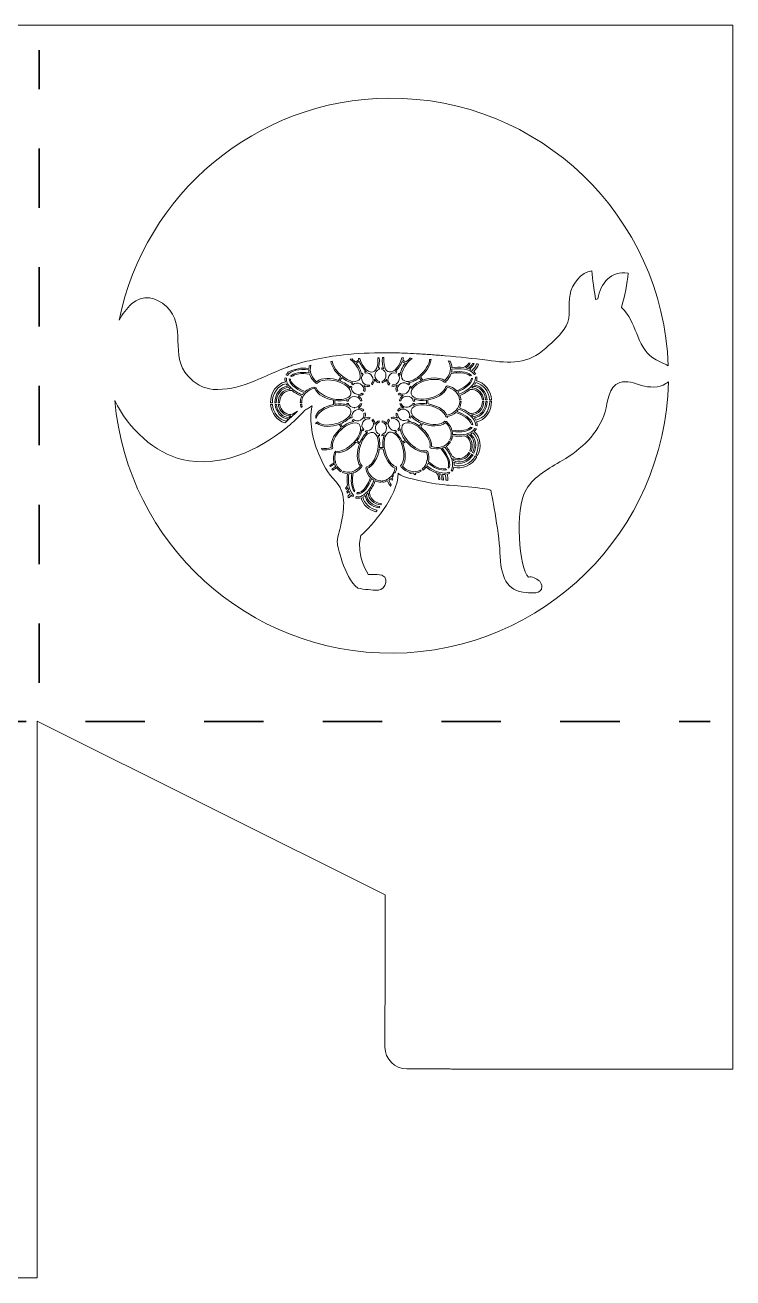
# Model space of a CAD drawing. Extents: x 5 to 989, y -719 to -283.
# Drawn here: x 743.3 to 989.3, y -718.6 to -283.5 of the extents above; entities that cross this region are included whole.
import ezdxf

# ---------------------------------------------------------------- set-up
doc = ezdxf.new("R2010")
doc.units = 0
doc.header["$MEASUREMENT"] = 0
doc.linetypes.add('AI-Linetype-5', pattern=[41.240002, 20.620001, -20.620001])
doc.linetypes.add('AI-Linetype-6', pattern=[41.240002, 20.620001, -20.620001])
doc.layers.add('Layer 1', color=7, linetype='Continuous')

# ---------------------------------------------------------------- blocks, each defined once
blk = doc.blocks.new('block 2')
at = {"layer": 'Layer 1', "lineweight": 0}
for points, knots in [([(513.13, -283.46), (513.13, -283.46), (263.13, -283.46), (263.13, -283.46), (263.13, -283.46), (256.83, -283.46), (256.83, -283.46), (256.83, -283.46), (24.95, -283.46), (24.95, -283.46), (24.95, -283.46), (24.95, -283.83), (24.95, -283.83), (24.95, -283.83), (23.59, -283.83), (23.59, -283.83), (23.59, -283.83), (22.59, -283.83), (22.59, -283.83), (22.59, -283.83), (5.18, -307.82), (5.18, -307.82), (5.18, -307.82), (5.18, -497.3), (5.18, -497.3), (5.18, -497.3), (22.59, -525.23), (22.59, -525.23), (22.59, -525.23), (22.73, -525.23), (22.73, -525.23), (22.73, -525.23), (23.59, -526.95), (23.59, -526.95), (23.59, -526.95), (32.27, -544.3), (32.27, -544.3), (32.27, -544.3), (83.17, -646.09), (83.17, -646.09), (83.17, -646.09), (83.17, -694.37), (83.17, -694.37), (83.17, -694.57), (83.18, -694.78), (83.18, -694.99), (83.04, -695.57), (82.96, -696.17), (82.96, -696.8), (82.96, -696.8), (82.96, -710.99), (82.96, -710.99), (82.96, -715.19), (86.36, -718.6), (90.56, -718.6), (90.56, -718.6), (104.76, -718.6), (104.76, -718.6), (105.17, -718.6), (105.58, -718.56), (105.98, -718.49), (106.43, -718.52), (106.88, -718.53), (107.33, -718.53), (107.33, -718.53), (179.85, -718.53), (179.85, -718.53), (180.25, -718.53), (180.66, -718.52), (181.06, -718.5), (181.43, -718.56), (181.82, -718.6), (182.21, -718.6), (182.21, -718.6), (196.41, -718.6), (196.41, -718.6), (200.61, -718.6), (204.01, -715.19), (204.01, -710.99), (204.01, -710.99), (204.01, -696.8), (204.01, -696.8), (204.01, -696.51), (203.99, -696.22), (203.96, -695.94), (203.99, -695.44), (204.02, -694.93), (204.02, -694.42), (204.02, -694.42), (204.02, -646.09), (204.02, -646.09), (204.02, -646.09), (254.89, -544.3), (254.89, -544.3), (254.89, -544.3), (256.83, -540.43), (256.83, -540.43), (256.83, -540.43), (264.45, -525.18), (264.45, -525.18), (264.45, -525.18), (264.45, -646.09), (264.45, -646.09), (264.45, -646.09), (361.16, -646.09), (361.16, -646.09), (361.43, -646.09), (361.69, -646.08), (361.96, -646.07), (362.45, -646.17), (362.96, -646.22), (363.48, -646.22), (363.48, -646.22), (377.67, -646.22), (377.67, -646.22), (381.87, -646.22), (385.28, -642.81), (385.28, -638.61), (385.28, -638.61), (385.28, -624.42), (385.28, -624.42), (385.28, -624.09), (385.25, -623.77), (385.21, -623.46), (385.25, -622.93), (385.27, -622.4), (385.27, -621.86), (385.27, -621.86), (385.27, -585.6), (385.27, -585.6), (385.27, -585.6), (505.81, -525.33), (505.81, -525.33), (505.81, -525.33), (505.81, -718.53), (505.81, -718.53), (505.81, -718.53), (542.07, -718.53), (542.07, -718.53), (542.97, -718.54), (543.86, -718.48), (544.74, -718.39), (544.74, -718.39), (558.52, -718.39), (558.52, -718.39), (562.72, -718.39), (566.12, -714.98), (566.12, -710.78), (566.12, -710.78), (566.12, -697.1), (566.12, -697.1), (566.22, -696.22), (566.28, -695.33), (566.28, -694.42), (566.28, -694.42), (566.28, -646.09), (566.28, -646.09), (566.28, -646.09), (687.13, -646.09), (687.13, -646.09), (687.13, -646.09), (687.13, -694.37), (687.13, -694.37), (687.13, -694.56), (687.14, -694.76), (687.15, -694.96), (687.03, -695.48), (686.97, -696.03), (686.97, -696.59), (686.97, -696.59), (686.97, -710.78), (686.97, -710.78), (686.97, -714.98), (690.38, -718.39), (694.58, -718.39), (694.58, -718.39), (708.67, -718.39), (708.67, -718.39), (709.53, -718.48), (710.41, -718.53), (711.3, -718.53), (711.3, -718.53), (747.59, -718.53), (747.59, -718.53), (747.59, -718.53), (747.59, -525.18), (747.59, -525.18), (747.59, -525.18), (868.42, -585.59), (868.42, -585.59), (868.42, -585.59), (868.42, -621.92), (868.42, -621.92), (868.42, -622.32), (868.43, -622.72), (868.45, -623.12), (868.4, -623.48), (868.37, -623.84), (868.37, -624.21), (868.37, -624.21), (868.37, -638.4), (868.37, -638.4), (868.37, -642.6), (871.77, -646.01), (875.97, -646.01), (875.97, -646.01), (890.17, -646.01), (890.17, -646.01), (890.27, -646.01), (890.38, -646), (890.48, -645.99), (891.18, -646.05), (891.88, -646.09), (892.59, -646.09), (892.59, -646.09), (989.27, -646.09), (989.27, -646.09), (989.27, -646.09), (989.27, -283.46), (989.27, -283.46), (989.27, -283.46), (513.13, -283.46), (513.13, -283.46)], [0, 0, 0, 0, 1, 1, 1, 2, 2, 2, 3, 3, 3, 4, 4, 4, 5, 5, 5, 6, 6, 6, 7, 7, 7, 8, 8, 8, 9, 9, 9, 10, 10, 10, 11, 11, 11, 12, 12, 12, 13, 13, 13, 14, 14, 14, 15, 15, 15, 16, 16, 16, 17, 17, 17, 18, 18, 18, 19, 19, 19, 20, 20, 20, 21, 21, 21, 22, 22, 22, 23, 23, 23, 24, 24, 24, 25, 25, 25, 26, 26, 26, 27, 27, 27, 28, 28, 28, 29, 29, 29, 30, 30, 30, 31, 31, 31, 32, 32, 32, 33, 33, 33, 34, 34, 34, 35, 35, 35, 36, 36, 36, 37, 37, 37, 38, 38, 38, 39, 39, 39, 40, 40, 40, 41, 41, 41, 42, 42, 42, 43, 43, 43, 44, 44, 44, 45, 45, 45, 46, 46, 46, 47, 47, 47, 48, 48, 48, 49, 49, 49, 50, 50, 50, 51, 51, 51, 52, 52, 52, 53, 53, 53, 54, 54, 54, 55, 55, 55, 56, 56, 56, 57, 57, 57, 58, 58, 58, 59, 59, 59, 60, 60, 60, 61, 61, 61, 62, 62, 62, 63, 63, 63, 64, 64, 64, 65, 65, 65, 66, 66, 66, 67, 67, 67, 68, 68, 68, 69, 69, 69, 70, 70, 70, 71, 71, 71, 72, 72, 72, 73, 73, 73, 74, 74, 74, 74]), ([(869.75, -308.85), (922.08, -308.46), (964.99, -349.85), (966.79, -401.83), (965.11, -400.89), (962.82, -399.94), (961.49, -399.04), (955.49, -394.97), (956.05, -386.41), (950.54, -381.57), (951.62, -377.62), (952.66, -373.24), (952.84, -369.6), (946.89, -368.64), (943.22, -373.11), (942.36, -378.56), (942.09, -378.6), (941.83, -378.65), (941.56, -378.72), (941.06, -375.39), (940.53, -371.89), (940.19, -368.85), (936.54, -369.16), (933.2, -373.68), (932.66, -377.06), (931.78, -380.91), (933.36, -384.32), (931.34, -387.95), (929.64, -391), (926.79, -393.37), (924.23, -395.67), (918.35, -401.2), (911.51, -401.03), (904.03, -399.83), (899.11, -399.3), (894.18, -398.77), (889.25, -398.33), (889.25, -398.33), (889.12, -398.32), (889.12, -398.32), (889.12, -398.32), (889.12, -398.32), (889.12, -398.32), (887.51, -398.18), (885.9, -398.04), (884.29, -397.92), (884.29, -397.92), (884.29, -397.92), (884.29, -397.92), (882.64, -397.8), (880.98, -397.69), (879.33, -397.6), (879.33, -397.6), (879.33, -397.6), (879.33, -397.6), (877.93, -397.52), (876.52, -397.45), (875.12, -397.4), (875.12, -397.4), (875.12, -397.4), (875.12, -397.4), (872.84, -397.31), (870.56, -397.27), (868.28, -397.27), (868.28, -397.27), (868.28, -397.28), (868.28, -397.28), (863.5, -397.28), (858.72, -397.5), (853.96, -398.02), (850.61, -398.39), (847.28, -398.91), (843.98, -399.6), (843.98, -399.6), (843.97, -399.61), (843.97, -399.61), (841.48, -400.14), (839.01, -400.74), (836.58, -401.5), (836.58, -401.5), (836.58, -401.5), (836.58, -401.5), (836.02, -401.68), (835.47, -401.88), (834.92, -402.09), (834.64, -402.19), (834.36, -402.3), (834.07, -402.41), (833.87, -402.49), (833.67, -402.57), (833.46, -402.65), (825.49, -405.75), (817.51, -410.61), (808.67, -409.98), (805.27, -409.68), (802.07, -407.96), (799.92, -405.31), (793.44, -398.66), (799.61, -387.64), (792.47, -381.21), (788.88, -377.9), (784.23, -376.87), (780.33, -380.32), (778.63, -381.85), (777.22, -383.78), (776.04, -385.93), (784.93, -342.24), (823.39, -309.21), (869.75, -308.85)], [0, 0, 0, 0, 1, 1, 1, 2, 2, 2, 3, 3, 3, 4, 4, 4, 5, 5, 5, 6, 6, 6, 7, 7, 7, 8, 8, 8, 9, 9, 9, 10, 10, 10, 11, 11, 11, 12, 12, 12, 13, 13, 13, 14, 14, 14, 15, 15, 15, 16, 16, 16, 17, 17, 17, 18, 18, 18, 19, 19, 19, 20, 20, 20, 21, 21, 21, 22, 22, 22, 23, 23, 23, 24, 24, 24, 25, 25, 25, 26, 26, 26, 27, 27, 27, 28, 28, 28, 29, 29, 29, 30, 30, 30, 31, 31, 31, 32, 32, 32, 33, 33, 33, 34, 34, 34, 35, 35, 35, 36, 36, 36, 36]), ([(900.4, -422.61), (900.4, -422.61), (899.92, -422.5), (899.92, -422.5), (899.88, -419.85), (896.61, -417.82), (894.03, -416.83), (893.84, -417.12), (893.62, -417.4), (893.37, -417.66), (895.68, -418.55), (898.46, -420.04), (898.89, -422.28), (898.89, -422.28), (898.47, -422.19), (898.47, -422.19), (897.81, -420.1), (895.31, -418.83), (893.04, -417.98), (892.21, -418.72), (891.17, -419.22), (890.04, -419.44), (890.07, -419.54), (890.08, -419.63), (890.09, -419.73), (889.95, -419.6), (889.76, -419.53), (889.56, -419.53), (888.62, -415.89), (879.08, -413.49), (877.49, -417.19), (876.75, -420.77), (886.43, -423.93), (889.16, -421.04), (889.32, -421.13), (889.53, -421.17), (889.73, -421.13), (890.68, -421.96), (891.35, -423.02), (891.66, -424.15), (894.82, -424.66), (897.25, -424.14), (898.19, -423.14), (898.19, -423.14), (898.63, -423.25), (898.63, -423.25), (897.55, -424.53), (895.13, -425.03), (891.76, -424.57), (891.82, -424.92), (891.86, -425.26), (891.85, -425.61), (895.39, -425.98), (898.31, -425.64), (899.65, -423.52), (899.65, -423.52), (900.13, -423.64), (900.13, -423.64), (899.96, -423.99), (899.72, -424.34), (899.41, -424.62), (901.56, -426.56), (902.08, -430.01), (900.56, -433), (900.39, -432.89), (900.2, -432.78), (900.01, -432.66), (901.38, -429.91), (900.88, -426.75), (898.9, -425.03), (898.64, -425.2), (898.36, -425.36), (898.06, -425.5), (899.94, -426.88), (900.45, -429.72), (899.24, -432.2), (899.1, -432.12), (898.97, -432.03), (898.82, -431.95), (899.96, -429.57), (899.41, -426.87), (897.51, -425.71), (897.28, -425.79), (897.04, -425.87), (896.79, -425.93), (898.6, -427.1), (899.22, -429.54), (898.27, -431.62), (898.13, -431.54), (897.99, -431.46), (897.85, -431.37), (898.75, -429.35), (897.99, -426.95), (896.05, -426.08), (894.79, -426.3), (893.35, -426.31), (891.83, -426.1), (891.78, -426.66), (891.62, -427.21), (891.38, -427.73), (891.24, -427.65), (891.09, -427.57), (890.95, -427.5), (891.88, -425.5), (891.21, -423.05), (889.4, -421.49), (887.67, -423.13), (883.78, -422.8), (881.45, -421.89), (881.18, -422.25), (880.95, -422.66), (880.81, -423.09), (882.86, -424.82), (884.77, -427.32), (884.54, -429.88), (886.86, -430.68), (889.46, -430), (890.69, -427.97), (890.83, -428.06), (890.97, -428.14), (891.11, -428.22), (890.74, -428.84), (890.23, -429.37), (889.63, -429.76), (890.53, -430.89), (891.22, -432.05), (891.69, -433.16), (891.85, -433.29), (892.02, -433.42), (892.2, -433.52), (894.03, -434.56), (896.4, -433.83), (897.57, -431.91), (897.71, -431.99), (897.86, -432.07), (898, -432.14), (896.7, -434.29), (894.04, -435.1), (891.99, -433.96), (892.07, -434.21), (892.14, -434.45), (892.2, -434.7), (894.26, -435.93), (897.1, -434.89), (898.55, -432.45), (898.7, -432.53), (898.84, -432.6), (898.98, -432.68), (897.48, -435.23), (894.57, -436.36), (892.31, -435.31), (892.37, -435.65), (892.39, -435.98), (892.38, -436.29), (894.98, -437.22), (898.13, -435.91), (899.77, -433.1), (899.97, -433.2), (900.16, -433.3), (900.35, -433.4), (898.59, -436.45), (895.19, -437.89), (892.32, -436.96), (892.22, -437.51), (892.01, -437.99), (891.69, -438.39), (891.69, -438.39), (891.33, -438.07), (891.33, -438.07), (892.62, -436.4), (891.7, -433.08), (889.21, -430.02), (888.9, -430.19), (888.58, -430.32), (888.24, -430.43), (890.66, -433.29), (891.41, -436.16), (890.58, -437.38), (890.58, -437.38), (890.28, -437.1), (890.28, -437.1), (890.89, -436.08), (890.23, -433.35), (887.81, -430.55), (886.73, -430.79), (885.55, -430.73), (884.43, -430.35), (884.43, -430.35), (884.34, -430.55), (884.34, -430.55), (884.26, -430.39), (884.13, -430.23), (883.96, -430.16), (883.99, -430), (884.02, -429.83), (884.03, -429.68), (884.03, -429.68), (884.08, -429.69), (884.08, -429.69), (884.48, -426.12), (877.9, -419.71), (874.7, -422.06), (872.26, -424.89), (879.18, -432.38), (882.87, -431.23), (882.95, -431.39), (883.09, -431.54), (883.26, -431.61), (883.26, -431.61), (883.25, -431.62), (883.25, -431.62), (883.66, -432.79), (883.73, -434.01), (883.45, -435.14), (885.29, -436.58), (887.31, -437.81), (889.4, -437.62), (889.4, -437.62), (889.74, -437.96), (889.74, -437.96), (887.59, -438.41), (885.24, -437.03), (883.33, -435.56), (883.22, -435.89), (883.07, -436.21), (882.9, -436.51), (884.84, -437.98), (886.88, -439.08), (889.1, -439.08), (889.1, -439.08), (889.09, -439.07), (889.09, -439.07), (889.59, -439.08), (890.12, -438.94), (890.52, -438.74), (890.52, -438.74), (890.88, -439.1), (890.88, -439.1), (890.6, -439.26), (890.28, -439.39), (889.94, -439.46), (890.16, -440.15), (890.24, -440.86), (890.2, -441.58), (889.97, -441.57), (889.75, -441.56), (889.56, -441.55), (889.59, -440.87), (889.51, -440.2), (889.29, -439.56), (888.98, -439.58), (888.66, -439.57), (888.33, -439.53), (888.59, -440.15), (888.7, -440.8), (888.67, -441.47), (888.5, -441.44), (888.34, -441.42), (888.18, -441.39), (888.21, -440.72), (888.07, -440.05), (887.74, -439.44), (887.5, -439.39), (887.25, -439.33), (887, -439.26), (887.33, -439.9), (887.47, -440.59), (887.45, -441.28), (887.29, -441.25), (887.12, -441.23), (886.96, -441.2), (886.98, -440.45), (886.75, -439.65), (886.28, -439.02), (885.07, -438.57), (883.83, -437.85), (882.64, -436.93), (882.36, -437.34), (882.01, -437.71), (881.61, -438.02), (881.61, -438.02), (881.35, -437.6), (881.35, -437.6), (882.2, -436.89), (882.94, -435.85), (882.96, -434.72), (882.96, -434.72), (883.03, -434.78), (883.03, -434.78), (883.22, -433.81), (883.14, -432.76), (882.79, -431.76), (880.52, -432.19), (877.63, -430.3), (875.79, -428.13), (875.37, -428.29), (874.97, -428.52), (874.63, -428.81), (875.54, -431.36), (875.96, -434.56), (874.42, -436.64), (875.91, -438.42), (878.66, -439.19), (880.69, -438.04), (880.69, -438.04), (880.94, -438.45), (880.94, -438.45), (880.32, -438.8), (879.64, -439), (878.94, -439.06), (878.97, -439.25), (878.99, -439.44), (879.02, -439.64), (878.84, -439.59), (878.67, -439.55), (878.5, -439.51), (878.48, -439.36), (878.47, -439.22), (878.45, -439.08), (878.1, -439.07), (877.75, -439.03), (877.4, -438.96), (877.4, -438.96), (877.44, -439.22), (877.44, -439.22), (877.29, -439.18), (877.15, -439.14), (877.01, -439.1), (877.01, -439.1), (876.97, -438.85), (876.97, -438.85), (875.85, -438.53), (874.86, -437.87), (874.07, -436.98), (874.07, -436.98), (873.98, -437.04), (873.98, -437.04), (873.98, -436.88), (873.93, -436.69), (873.82, -436.55), (876.71, -433.71), (873.63, -424.3), (869.85, -424.89), (869.08, -425.1), (868.5, -425.91), (868.24, -427.17), (867.4, -430.2), (869.61, -436.42), (872.37, -436.92), (872.35, -437.1), (872.38, -437.27), (872.47, -437.43), (872.47, -437.43), (872.41, -437.43), (872.41, -437.43), (872.32, -437.96), (872.15, -438.47), (871.93, -438.95), (871.93, -438.95), (871.39, -438.97), (871.39, -438.97), (871.65, -438.45), (871.84, -437.89), (871.94, -437.31), (870.13, -436.79), (868.19, -433.53), (867.78, -430.74), (867.33, -430.66), (866.85, -430.66), (866.4, -430.73), (866.02, -433.58), (864.08, -436.92), (862.24, -437.4), (862.64, -439.71), (864.67, -441.77), (867.03, -441.76), (867.02, -441.92), (867.02, -442.08), (867.02, -442.25), (866.31, -442.24), (865.63, -442.08), (864.99, -441.79), (864.46, -443.13), (863.79, -444.35), (863.02, -445.33), (862.76, -447.58), (864.66, -449.53), (867.05, -449.59), (867.05, -449.72), (867.05, -449.86), (867.06, -449.99), (867.06, -449.99), (867, -450.08), (867, -450.08), (864.58, -449.99), (862.62, -448.18), (862.52, -445.93), (862.35, -446.11), (862.16, -446.3), (861.98, -446.46), (862.03, -448.66), (864.03, -450.44), (866.58, -450.69), (866.48, -450.84), (866.37, -450.99), (866.26, -451.14), (863.74, -450.8), (861.77, -449.04), (861.52, -446.85), (861.25, -447.06), (860.97, -447.23), (860.7, -447.38), (861.16, -449.63), (863.14, -451.43), (865.68, -451.95), (865.53, -452.14), (865.39, -452.33), (865.25, -452.52), (862.65, -451.88), (860.63, -450), (860.09, -447.64), (859.47, -447.85), (858.85, -447.89), (858.27, -447.73), (858.27, -447.73), (858.37, -447.25), (858.37, -447.25), (859.07, -447.46), (859.84, -447.31), (860.62, -446.87), (860.62, -446.87), (860.62, -446.87), (860.62, -446.87), (860.91, -446.7), (861.2, -446.49), (861.49, -446.25), (861.49, -446.25), (861.49, -446.19), (861.49, -446.19), (861.68, -446.03), (861.86, -445.86), (862.04, -445.7), (862.04, -445.7), (862.04, -445.72), (862.04, -445.72), (863.03, -444.68), (863.91, -443.23), (864.56, -441.56), (864.26, -441.39), (863.98, -441.18), (863.71, -440.95), (862.85, -443.19), (860.92, -446.68), (858.59, -446.26), (858.59, -446.26), (858.68, -445.86), (858.68, -445.86), (860.75, -446.22), (862.64, -442.7), (863.39, -440.64), (862.56, -439.79), (862.01, -438.71), (861.77, -437.52), (861.85, -437.37), (861.89, -437.17), (861.85, -437), (864.65, -436.49), (866.77, -430.22), (865.89, -427.17), (865.61, -425.91), (865.02, -425.11), (864.24, -424.91), (860.46, -424.38), (857.53, -433.81), (860.44, -436.62), (860.33, -436.76), (860.26, -436.92), (860.25, -437.1), (860.25, -437.1), (860.17, -437.04), (860.17, -437.04), (859.42, -437.97), (858.36, -438.68), (857.3, -439.02), (856.97, -441.25), (856.94, -443.29), (857.87, -445.07), (857.87, -445.07), (857.74, -445.59), (857.74, -445.59), (856.54, -443.83), (856.55, -441.47), (856.87, -439.14), (856.52, -439.22), (856.17, -439.27), (855.82, -439.28), (855.48, -441.89), (855.62, -445.09), (857.43, -446.74), (857.43, -446.74), (857.3, -447.25), (857.3, -447.25), (857.1, -447.11), (856.91, -446.95), (856.74, -446.75), (856.4, -447.12), (856.02, -447.43), (855.61, -447.7), (855.58, -447.47), (855.54, -447.23), (855.5, -446.99), (855.81, -446.76), (856.09, -446.51), (856.34, -446.22), (856.17, -445.96), (856.02, -445.67), (855.89, -445.35), (855.71, -445.6), (855.51, -445.82), (855.29, -446.02), (855.25, -445.84), (855.2, -445.67), (855.14, -445.49), (855.35, -445.28), (855.52, -445.05), (855.67, -444.79), (855.6, -444.55), (855.53, -444.31), (855.47, -444.05), (855.31, -444.31), (855.11, -444.55), (854.9, -444.77), (854.84, -444.6), (854.77, -444.43), (854.7, -444.27), (854.96, -443.98), (855.18, -443.62), (855.32, -443.26), (855.14, -442.04), (855.14, -440.68), (855.33, -439.28), (854.73, -439.24), (854.14, -439.1), (853.58, -438.85), (853.66, -438.71), (853.74, -438.56), (853.81, -438.43), (855.8, -439.31), (858.34, -438.56), (859.82, -436.69), (858.3, -434.65), (858.65, -431.54), (859.49, -429.01), (859.14, -428.72), (858.72, -428.47), (858.29, -428.3), (856.44, -430.5), (853.64, -432.37), (851.34, -431.92), (850.99, -432.93), (850.9, -434), (851.12, -435.02), (851.12, -435.02), (851.17, -434.98), (851.17, -434.98), (851.26, -436.35), (852.24, -437.52), (853.33, -438.18), (853.25, -438.32), (853.17, -438.46), (853.08, -438.6), (852.46, -438.24), (851.93, -437.75), (851.52, -437.17), (851.09, -437.5), (850.65, -437.81), (850.22, -438.09), (850.14, -437.95), (850.05, -437.81), (849.97, -437.68), (850.4, -437.4), (850.83, -437.1), (851.25, -436.76), (851.08, -436.46), (850.94, -436.14), (850.83, -435.81), (850.36, -436.19), (849.9, -436.52), (849.45, -436.81), (849.38, -436.7), (849.31, -436.58), (849.24, -436.46), (849.72, -436.15), (850.21, -435.8), (850.7, -435.38), (850.4, -434.25), (850.46, -433.06), (850.83, -431.92), (851.05, -431.84), (851.23, -431.64), (851.29, -431.4), (854.62, -432.54), (861.87, -425.44), (859.37, -422.12), (856.09, -419.74), (849.03, -426.79), (850.24, -430.43), (850.09, -430.48), (849.95, -430.59), (849.85, -430.73), (849.85, -430.73), (849.78, -430.6), (849.78, -430.6), (848.75, -431), (847.64, -431.13), (846.57, -430.96), (846.5, -430.79), (846.43, -430.61), (846.36, -430.43), (847.45, -430.67), (848.59, -430.55), (849.65, -430.13), (849.36, -427.63), (851.17, -425.13), (853.14, -423.36), (852.98, -422.92), (852.74, -422.48), (852.44, -422.11), (850.16, -422.99), (846.36, -423.31), (844.69, -421.74), (844.58, -421.82), (844.49, -421.92), (844.39, -422.01), (844.38, -421.86), (844.37, -421.71), (844.36, -421.56), (844.57, -421.56), (844.8, -421.47), (844.95, -421.31), (847.74, -424.13), (857.33, -420.84), (856.54, -417.27), (854.91, -413.56), (845.14, -416.17), (844.48, -419.95), (844.48, -419.95), (844.31, -419.95), (844.31, -419.95), (843.97, -417.4), (848.18, -415.71), (850.46, -415.24), (850.55, -414.76), (850.55, -414.26), (850.47, -413.78), (847.81, -413.23), (844.97, -412.03), (844.03, -409.63), (841.56, -409.97), (839.35, -412.09), (839.44, -414.61), (839.28, -414.6), (839.12, -414.6), (838.95, -414.6), (838.94, -413.81), (839.11, -413.04), (839.45, -412.34), (838.12, -411.79), (836.96, -411.11), (836.03, -410.36), (833.7, -410.09), (831.68, -412.14), (831.76, -414.63), (831.59, -414.63), (831.43, -414.64), (831.27, -414.64), (831.2, -412.1), (833.08, -409.96), (835.44, -409.86), (835.25, -409.68), (835.08, -409.5), (834.92, -409.32), (832.51, -409.35), (830.55, -411.78), (830.63, -414.66), (830.47, -414.66), (830.31, -414.66), (830.15, -414.67), (830.06, -411.67), (832.03, -409.11), (834.54, -408.85), (834.34, -408.58), (834.16, -408.31), (834.02, -408.03), (831.27, -408.55), (829.16, -411.4), (829.26, -414.7), (829.03, -414.71), (828.82, -414.71), (828.61, -414.72), (828.5, -411.15), (830.77, -408.06), (833.77, -407.42), (833.62, -406.93), (833.57, -406.45), (833.65, -405.97), (833.65, -405.97), (834.12, -406.08), (834.12, -406.08), (833.99, -406.97), (834.35, -407.92), (835.11, -408.83), (835.11, -408.83), (835.16, -408.83), (835.16, -408.83), (835.32, -409.02), (835.49, -409.2), (835.66, -409.38), (835.66, -409.38), (835.61, -409.37), (835.61, -409.37), (836.59, -410.34), (838, -411.23), (839.69, -411.91), (839.86, -411.62), (840.07, -411.33), (840.31, -411.07), (836.94, -409.78), (834.97, -407.73), (835.12, -406.3), (835.12, -406.3), (835.51, -406.39), (835.51, -406.39), (835.46, -407.54), (837.28, -409.52), (840.63, -410.76), (841.45, -409.97), (842.52, -409.44), (843.68, -409.2), (843.87, -409.41), (844.2, -409.51), (844.48, -409.41), (844.96, -411.59), (849.72, -413.67), (852.6, -413.49), (854.7, -413.48), (856.24, -412.76), (856.52, -411.66), (856.94, -407.53), (847.02, -405.04), (844.72, -407.98), (844.58, -407.88), (844.41, -407.82), (844.23, -407.83), (844.23, -407.83), (844.31, -407.7), (844.31, -407.7), (843.3, -406.92), (842.55, -405.87), (842.18, -404.68), (839.3, -404.23), (837.03, -404.7), (836.02, -405.53), (836.02, -405.53), (835.55, -405.41), (835.55, -405.41), (836.52, -404.41), (838.95, -403.81), (842.06, -404.25), (841.98, -403.9), (841.94, -403.56), (841.93, -403.21), (838.58, -402.88), (835.84, -403.29), (834.49, -405.13), (834.49, -405.13), (833.99, -404.99), (833.99, -404.99), (834.17, -404.69), (834.41, -404.39), (834.69, -404.16), (834.69, -404.16), (834.56, -404.03), (834.56, -404.03), (837.12, -402.99), (839.16, -402.28), (841.93, -402.72), (841.95, -402.39), (842.01, -402.07), (842.09, -401.76), (842.27, -401.71), (842.45, -401.67), (842.63, -401.63), (841.95, -403.66), (842.91, -406.05), (844.64, -407.34), (846.28, -405.8), (849.97, -406.03), (852.24, -406.85), (852.55, -406.47), (852.8, -406.03), (852.96, -405.57), (851.29, -404.11), (849.93, -402.23), (849.53, -400.31), (849.69, -400.28), (849.85, -400.25), (850.01, -400.23), (850.47, -403.42), (856.36, -409.05), (859.31, -406.79), (860.78, -405.49), (858.8, -401.41), (856.28, -399.49), (856.5, -399.47), (856.73, -399.44), (856.95, -399.43), (857.33, -399.76), (857.69, -400.12), (858.02, -400.49), (858.47, -400.31), (858.9, -400.04), (859.27, -399.72), (859.22, -399.57), (859.17, -399.41), (859.13, -399.26), (859.29, -399.25), (859.46, -399.24), (859.62, -399.23), (861.66, -405.55), (866.51, -405.7), (865.87, -398.98), (866.03, -398.98), (866.2, -398.98), (866.36, -398.98), (866.51, -400.39), (866.39, -401.66), (866.02, -402.63), (866.17, -402.57), (866.34, -402.54), (866.5, -402.51), (866.5, -402.67), (866.49, -402.84), (866.48, -403), (864.36, -403.45), (864.4, -406.82), (866.42, -407.28), (866.42, -407.44), (866.42, -407.61), (866.43, -407.77), (865.7, -407.64), (865.08, -407.15), (864.72, -406.47), (864.77, -407.18), (864.5, -407.93), (864, -408.4), (863.91, -408.25), (863.83, -408.11), (863.74, -407.96), (865.12, -406.51), (863.42, -403.78), (861.52, -404.37), (861.43, -404.23), (861.34, -404.09), (861.25, -403.95), (861.47, -403.87), (861.71, -403.82), (861.95, -403.82), (860.98, -403.08), (860.08, -401.8), (859.45, -400.2), (859.12, -400.48), (858.74, -400.71), (858.35, -400.88), (859.4, -402.17), (860.06, -403.52), (860.25, -404.69), (860.34, -404.56), (860.46, -404.45), (860.58, -404.34), (860.66, -404.48), (860.73, -404.63), (860.81, -404.78), (859.33, -406.17), (860.95, -409), (862.88, -408.48), (862.96, -408.62), (863.05, -408.77), (863.13, -408.91), (862.45, -409.13), (861.7, -409), (861.09, -408.62), (861.5, -409.22), (861.64, -410.04), (861.41, -410.71), (861.26, -410.63), (861.12, -410.54), (860.97, -410.46), (861.53, -408.47), (858.57, -406.87), (857.23, -408.44), (857.07, -408.36), (856.93, -408.29), (856.78, -408.21), (856.92, -408.04), (857.08, -407.88), (857.27, -407.76), (856.05, -407.59), (854.66, -406.92), (853.36, -405.89), (853.2, -406.3), (852.99, -406.68), (852.72, -407.02), (854.21, -407.61), (855.39, -408.32), (856.31, -409.42), (856.32, -409.24), (856.36, -409.07), (856.41, -408.9), (856.55, -408.99), (856.7, -409.08), (856.85, -409.18), (856.35, -411.06), (859.02, -412.62), (860.44, -411.32), (860.59, -411.4), (860.74, -411.49), (860.89, -411.57), (860.43, -412.05), (859.73, -412.32), (859.01, -412.28), (859.7, -412.62), (860.2, -413.24), (860.35, -413.96), (860.18, -413.97), (860.02, -413.97), (859.85, -413.97), (859.39, -411.97), (855.96, -411.97), (855.58, -414.09), (855.41, -414.09), (855.24, -414.1), (855.08, -414.11), (855.11, -413.91), (855.16, -413.71), (855.24, -413.52), (854.1, -414), (852.35, -414.08), (850.97, -413.87), (851.03, -414.29), (851.03, -414.73), (850.97, -415.15), (852.37, -414.91), (854.2, -414.97), (855.35, -415.48), (855.25, -415.3), (855.17, -415.11), (855.12, -414.9), (855.29, -414.91), (855.46, -414.92), (855.64, -414.92), (855.9, -415.74), (856.74, -416.33), (857.74, -416.33), (857.74, -416.33), (857.74, -416.57), (857.74, -416.57), (857.74, -416.57), (857.75, -416.33), (857.75, -416.33), (858.71, -416.31), (859.51, -415.75), (859.79, -414.97), (859.96, -414.97), (860.14, -414.97), (860.31, -414.97), (860.13, -415.61), (859.67, -416.16), (859.06, -416.49), (859.83, -416.43), (860.57, -416.74), (861.04, -417.27), (860.89, -417.36), (860.75, -417.44), (860.61, -417.52), (859.13, -416.01), (856.28, -417.84), (856.97, -419.75), (856.83, -419.85), (856.69, -419.94), (856.56, -420.03), (856.48, -419.85), (856.44, -419.66), (856.41, -419.47), (855.7, -420.42), (854.47, -421.3), (852.91, -421.93), (853.17, -422.27), (853.38, -422.64), (853.53, -423.03), (854.88, -421.96), (856.33, -421.28), (857.57, -421.16), (857.35, -421.04), (857.16, -420.88), (856.99, -420.7), (857.13, -420.62), (857.28, -420.54), (857.43, -420.46), (858.85, -421.81), (861.47, -420.25), (861.07, -418.42), (861.22, -418.33), (861.37, -418.24), (861.51, -418.16), (861.69, -418.81), (861.57, -419.51), (861.19, -420.11), (861.79, -419.71), (862.56, -419.57), (863.24, -419.78), (863.16, -419.93), (863.08, -420.07), (863, -420.22), (861.06, -419.72), (859.48, -422.57), (860.98, -423.94), (860.9, -424.09), (860.82, -424.24), (860.75, -424.39), (860.6, -424.26), (860.47, -424.13), (860.36, -423.98), (860.19, -425.4), (859.55, -426.64), (858.61, -427.9), (858.98, -428.06), (859.35, -428.28), (859.67, -428.53), (860.33, -426.88), (861.28, -425.57), (862.3, -424.89), (862.02, -424.92), (861.72, -424.87), (861.45, -424.78), (861.54, -424.64), (861.63, -424.5), (861.72, -424.35), (863.61, -424.89), (865.24, -422.16), (863.86, -420.73), (863.95, -420.58), (864.03, -420.44), (864.11, -420.29), (864.62, -420.75), (864.89, -421.49), (864.86, -422.19), (865.18, -421.55), (865.73, -421.08), (866.38, -420.9), (866.38, -421.07), (866.38, -421.24), (866.39, -421.41), (864.56, -422.03), (864.64, -425.07), (866.49, -425.58), (866.5, -425.76), (866.51, -425.93), (866.52, -426.09), (866.33, -426.05), (866.14, -425.99), (865.97, -425.9), (866.58, -427.22), (866.65, -428.65), (866.47, -430.23), (866.88, -430.18), (867.3, -430.18), (867.7, -430.23), (867.5, -428.62), (867.55, -427.11), (868.21, -425.77), (867.94, -425.95), (867.64, -426.06), (867.33, -426.12), (867.33, -425.95), (867.34, -425.79), (867.35, -425.61), (869.42, -425.17), (869.36, -421.82), (867.39, -421.36), (867.39, -421.19), (867.39, -421.03), (867.39, -420.86), (868.1, -421), (868.71, -421.48), (869.06, -422.15), (869.01, -421.5), (869.24, -420.81), (869.68, -420.34), (869.77, -420.49), (869.85, -420.64), (869.94, -420.78), (868.79, -422.22), (870.31, -424.68), (872.09, -424.29), (872.19, -424.44), (872.28, -424.59), (872.37, -424.73), (872.17, -424.79), (871.95, -424.82), (871.74, -424.81), (872.77, -425.46), (873.74, -426.72), (874.44, -428.35), (874.75, -428.1), (875.1, -427.89), (875.47, -427.73), (874.39, -426.32), (873.77, -424.87), (873.71, -423.67), (873.56, -423.94), (873.35, -424.18), (873.1, -424.37), (873.02, -424.23), (872.94, -424.08), (872.86, -423.93), (874.56, -422.54), (872.79, -419.48), (870.76, -420.19), (870.67, -420.05), (870.59, -419.91), (870.51, -419.76), (871.22, -419.48), (872.04, -419.6), (872.69, -420.01), (872.34, -419.49), (872.18, -418.81), (872.3, -418.21), (872.45, -418.29), (872.6, -418.38), (872.75, -418.47), (872.57, -420.23), (874.96, -421.53), (876.33, -420.4), (876.49, -420.49), (876.64, -420.56), (876.79, -420.64), (876.62, -420.81), (876.41, -420.95), (876.19, -421.06), (877.45, -421.07), (878.97, -421.7), (880.41, -422.78), (880.55, -422.4), (880.74, -422.04), (880.98, -421.71), (879.37, -421.05), (878.13, -420.12), (877.47, -419.13), (877.46, -419.43), (877.39, -419.71), (877.26, -419.99), (877.12, -419.9), (876.99, -419.81), (876.84, -419.72), (877.71, -417.67), (874.59, -415.76), (873.13, -417.52), (872.99, -417.44), (872.85, -417.36), (872.7, -417.28), (873.16, -416.67), (873.94, -416.31), (874.76, -416.35), (874.19, -416.06), (873.75, -415.58), (873.54, -415.01), (873.71, -415.01), (873.89, -415.01), (874.06, -415.01), (875.05, -417.09), (877.49, -416.17), (878.09, -414.9), (878.27, -414.89), (878.45, -414.88), (878.62, -414.87), (878.54, -415.13), (878.42, -415.37), (878.26, -415.59), (879.32, -414.93), (881.34, -414.74), (882.84, -414.96), (882.77, -414.56), (882.75, -414.14), (882.78, -413.74), (881.4, -413.95), (879.59, -413.84), (878.52, -413.31), (878.63, -413.55), (878.69, -413.81), (878.71, -414.08), (878.55, -414.07), (878.39, -414.06), (878.21, -414.06), (877.95, -411.76), (874.24, -411.74), (873.9, -414), (873.74, -414.01), (873.57, -414.01), (873.41, -414.01), (873.49, -413.21), (874, -412.53), (874.73, -412.14), (874.08, -412.19), (873.44, -411.97), (872.98, -411.59), (873.13, -411.5), (873.28, -411.41), (873.43, -411.32), (874.86, -412.37), (877.19, -410.87), (876.88, -409.2), (877.03, -409.1), (877.18, -409.01), (877.32, -408.91), (877.39, -409.18), (877.41, -409.46), (877.37, -409.73), (878.21, -408.43), (879.52, -407.6), (881.07, -406.94), (880.8, -406.63), (880.56, -406.28), (880.38, -405.9), (879.1, -406.9), (877.72, -407.55), (876.53, -407.69), (876.71, -407.83), (876.87, -408), (877, -408.19), (876.86, -408.26), (876.72, -408.34), (876.57, -408.42), (875.17, -406.56), (871.97, -408.45), (872.8, -410.53), (872.66, -410.61), (872.52, -410.69), (872.38, -410.78), (872.06, -410.05), (872.15, -409.21), (872.59, -408.52), (872.05, -408.87), (871.38, -409.03), (870.74, -408.89), (870.83, -408.74), (870.91, -408.6), (871, -408.45), (872.81, -408.69), (874.13, -406.17), (872.94, -404.84), (873.02, -404.68), (873.1, -404.52), (873.18, -404.37), (873.37, -404.56), (873.52, -404.78), (873.64, -405.02), (873.71, -403.78), (874.36, -402.28), (875.49, -400.85), (875.09, -400.71), (874.7, -400.52), (874.36, -400.28), (873.76, -401.81), (872.91, -403.04), (871.98, -403.76), (872.17, -403.79), (872.36, -403.85), (872.53, -403.93), (872.45, -404.06), (872.36, -404.2), (872.28, -404.34), (870.16, -403.53), (868.41, -406.65), (870.07, -408.04), (869.99, -408.19), (869.91, -408.33), (869.82, -408.48), (869.21, -408), (868.9, -407.24), (868.93, -406.44), (868.61, -407.06), (868.07, -407.53), (867.43, -407.72), (867.43, -407.55), (867.43, -407.38), (867.43, -407.2), (869.22, -406.57), (869.13, -403.57), (867.31, -403.05), (867.3, -402.88), (867.29, -402.71), (867.28, -402.54), (867.52, -402.6), (867.76, -402.69), (867.97, -402.82), (867.53, -401.83), (867.35, -400.48), (867.5, -398.96), (867.66, -398.96), (867.83, -398.96), (867.99, -398.96), (867.56, -406.39), (872.67, -404.81), (874.26, -399.06), (874.43, -399.06), (874.59, -399.07), (874.76, -399.08), (874.69, -399.32), (874.62, -399.57), (874.54, -399.8), (874.92, -400.08), (875.37, -400.31), (875.81, -400.45), (876.19, -400), (876.62, -399.56), (877.06, -399.17), (877.3, -399.18), (877.53, -399.19), (877.77, -399.21), (875.21, -401.13), (873.06, -405.36), (874.64, -406.73), (877.71, -409), (883.8, -402.94), (883.9, -399.59), (884.07, -399.6), (884.23, -399.61), (884.39, -399.62), (884.16, -401.85), (882.62, -403.98), (880.77, -405.58), (880.96, -406.01), (881.23, -406.41), (881.54, -406.76), (883.78, -405.89), (887.26, -405.57), (889.07, -406.91), (891.17, -405.25), (891.83, -402.17), (890.38, -400.13), (890.58, -400.15), (890.79, -400.17), (890.99, -400.18), (891.4, -400.9), (891.61, -401.69), (891.64, -402.5), (893.02, -402.29), (894.36, -402.25), (895.57, -402.4), (896.37, -402.14), (897.08, -401.54), (897.49, -400.83), (897.67, -400.85), (897.84, -400.87), (898.02, -400.89), (897.66, -401.56), (897.13, -402.15), (896.43, -402.55), (896.69, -402.6), (896.94, -402.66), (897.17, -402.73), (897.91, -402.35), (898.46, -401.71), (898.8, -400.97), (898.97, -400.99), (899.14, -401), (899.31, -401.02), (898.98, -401.8), (898.47, -402.47), (897.77, -402.94), (898.09, -403.07), (898.39, -403.22), (898.65, -403.39), (899.37, -402.79), (899.9, -402), (900.22, -401.12), (900.45, -401.14), (900.67, -401.17), (900.88, -401.19), (900.55, -402.19), (899.98, -403.08), (899.2, -403.78), (899.5, -404.04), (899.74, -404.33), (899.92, -404.64), (899.92, -404.64), (899.44, -404.8), (899.44, -404.8), (897.95, -402.68), (894.33, -402.58), (891.63, -402.99), (891.62, -403.34), (891.56, -403.7), (891.47, -404.05), (893.91, -403.67), (896.78, -403.58), (898.42, -405.12), (898.42, -405.12), (897.98, -405.26), (897.98, -405.26), (896.25, -403.96), (893.72, -404.09), (891.34, -404.48), (891, -405.5), (890.33, -406.51), (889.44, -407.23), (889.44, -407.23), (889.62, -407.44), (889.62, -407.44), (889.43, -407.4), (889.23, -407.42), (889.05, -407.53), (886.5, -404.96), (877, -407.51), (877.47, -411.58), (879.12, -415.27), (888.67, -412.71), (889.51, -409.03), (889.7, -409.02), (889.9, -408.93), (890.03, -408.79), (890.03, -408.79), (890.03, -408.79), (890.03, -408.79), (891.28, -409.02), (892.42, -409.6), (893.3, -410.49), (895.5, -409.57), (897.94, -408.26), (898.4, -406.16), (898.4, -406.16), (898.81, -406.05), (898.81, -406.05), (898.56, -408.33), (895.88, -409.84), (893.6, -410.81), (893.82, -411.08), (894.02, -411.36), (894.19, -411.66), (896.78, -410.56), (899.97, -408.5), (899.8, -405.78), (899.8, -405.78), (900.28, -405.65), (900.28, -405.65), (900.35, -406.09), (900.31, -406.56), (900.17, -407.03), (902.99, -407.62), (905.18, -410.33), (905.39, -413.65), (905.18, -413.64), (904.97, -413.64), (904.74, -413.63), (904.52, -410.59), (902.51, -408.12), (899.93, -407.65), (899.8, -407.92), (899.63, -408.2), (899.44, -408.47), (901.76, -408.71), (903.62, -410.88), (903.84, -413.61), (903.69, -413.61), (903.52, -413.61), (903.36, -413.61), (903.12, -411), (901.29, -408.97), (899.07, -408.94), (898.91, -409.12), (898.74, -409.31), (898.55, -409.49), (900.7, -409.58), (902.46, -411.34), (902.71, -413.6), (902.55, -413.6), (902.39, -413.6), (902.22, -413.6), (901.95, -411.41), (900.09, -409.76), (897.99, -409.99), (897.01, -410.8), (895.78, -411.52), (894.41, -412.1), (894.62, -412.6), (894.76, -413.12), (894.81, -413.67), (894.64, -413.67), (894.48, -413.68), (894.32, -413.68), (894.15, -411.46), (892.15, -409.64), (889.95, -409.28), (889.1, -411.8), (885.97, -413.14), (883.28, -413.66), (883.23, -414.12), (883.26, -414.59), (883.35, -415.04), (885.96, -415.52), (888.79, -416.71), (889.89, -418.98), (892.23, -418.59), (894.31, -416.62), (894.34, -414.23), (894.5, -414.23), (894.66, -414.24), (894.82, -414.24), (894.8, -414.99), (894.62, -415.73), (894.27, -416.4), (895.58, -416.91), (896.77, -417.55), (897.75, -418.29), (897.97, -418.33), (898.19, -418.36), (898.42, -418.35), (900.53, -418.34), (902.24, -416.48), (902.26, -414.2), (902.42, -414.19), (902.59, -414.19), (902.74, -414.19), (902.73, -416.74), (900.81, -418.82), (898.42, -418.84), (898.62, -419.01), (898.8, -419.19), (898.97, -419.37), (901.41, -419.43), (903.38, -417.06), (903.38, -414.17), (903.55, -414.17), (903.71, -414.16), (903.87, -414.16), (903.87, -417.16), (901.89, -419.64), (899.38, -419.85), (899.59, -420.12), (899.78, -420.4), (899.93, -420.67), (902.68, -420.18), (904.78, -417.43), (904.76, -414.12), (904.99, -414.12), (905.2, -414.11), (905.41, -414.1), (905.44, -417.66), (903.19, -420.66), (900.2, -421.28), (900.36, -421.73), (900.43, -422.18), (900.4, -422.61)], [0, 0, 0, 0, 1, 1, 1, 2, 2, 2, 3, 3, 3, 4, 4, 4, 5, 5, 5, 6, 6, 6, 7, 7, 7, 8, 8, 8, 9, 9, 9, 10, 10, 10, 11, 11, 11, 12, 12, 12, 13, 13, 13, 14, 14, 14, 15, 15, 15, 16, 16, 16, 17, 17, 17, 18, 18, 18, 19, 19, 19, 20, 20, 20, 21, 21, 21, 22, 22, 22, 23, 23, 23, 24, 24, 24, 25, 25, 25, 26, 26, 26, 27, 27, 27, 28, 28, 28, 29, 29, 29, 30, 30, 30, 31, 31, 31, 32, 32, 32, 33, 33, 33, 34, 34, 34, 35, 35, 35, 36, 36, 36, 37, 37, 37, 38, 38, 38, 39, 39, 39, 40, 40, 40, 41, 41, 41, 42, 42, 42, 43, 43, 43, 44, 44, 44, 45, 45, 45, 46, 46, 46, 47, 47, 47, 48, 48, 48, 49, 49, 49, 50, 50, 50, 51, 51, 51, 52, 52, 52, 53, 53, 53, 54, 54, 54, 55, 55, 55, 56, 56, 56, 57, 57, 57, 58, 58, 58, 59, 59, 59, 60, 60, 60, 61, 61, 61, 62, 62, 62, 63, 63, 63, 64, 64, 64, 65, 65, 65, 66, 66, 66, 67, 67, 67, 68, 68, 68, 69, 69, 69, 70, 70, 70, 71, 71, 71, 72, 72, 72, 73, 73, 73, 74, 74, 74, 75, 75, 75, 76, 76, 76, 77, 77, 77, 78, 78, 78, 79, 79, 79, 80, 80, 80, 81, 81, 81, 82, 82, 82, 83, 83, 83, 84, 84, 84, 85, 85, 85, 86, 86, 86, 87, 87, 87, 88, 88, 88, 89, 89, 89, 90, 90, 90, 91, 91, 91, 92, 92, 92, 93, 93, 93, 94, 94, 94, 95, 95, 95, 96, 96, 96, 97, 97, 97, 98, 98, 98, 99, 99, 99, 100, 100, 100, 101, 101, 101, 102, 102, 102, 103, 103, 103, 104, 104, 104, 105, 105, 105, 106, 106, 106, 107, 107, 107, 108, 108, 108, 109, 109, 109, 110, 110, 110, 111, 111, 111, 112, 112, 112, 113, 113, 113, 114, 114, 114, 115, 115, 115, 116, 116, 116, 117, 117, 117, 118, 118, 118, 119, 119, 119, 120, 120, 120, 121, 121, 121, 122, 122, 122, 123, 123, 123, 124, 124, 124, 125, 125, 125, 126, 126, 126, 127, 127, 127, 128, 128, 128, 129, 129, 129, 130, 130, 130, 131, 131, 131, 132, 132, 132, 133, 133, 133, 134, 134, 134, 135, 135, 135, 136, 136, 136, 137, 137, 137, 138, 138, 138, 139, 139, 139, 140, 140, 140, 141, 141, 141, 142, 142, 142, 143, 143, 143, 144, 144, 144, 145, 145, 145, 146, 146, 146, 147, 147, 147, 148, 148, 148, 149, 149, 149, 150, 150, 150, 151, 151, 151, 152, 152, 152, 153, 153, 153, 154, 154, 154, 155, 155, 155, 156, 156, 156, 157, 157, 157, 158, 158, 158, 159, 159, 159, 160, 160, 160, 161, 161, 161, 162, 162, 162, 163, 163, 163, 164, 164, 164, 165, 165, 165, 166, 166, 166, 167, 167, 167, 168, 168, 168, 169, 169, 169, 170, 170, 170, 171, 171, 171, 172, 172, 172, 173, 173, 173, 174, 174, 174, 175, 175, 175, 176, 176, 176, 177, 177, 177, 178, 178, 178, 179, 179, 179, 180, 180, 180, 181, 181, 181, 182, 182, 182, 183, 183, 183, 184, 184, 184, 185, 185, 185, 186, 186, 186, 187, 187, 187, 188, 188, 188, 189, 189, 189, 190, 190, 190, 191, 191, 191, 192, 192, 192, 193, 193, 193, 194, 194, 194, 195, 195, 195, 196, 196, 196, 197, 197, 197, 198, 198, 198, 199, 199, 199, 200, 200, 200, 201, 201, 201, 202, 202, 202, 203, 203, 203, 204, 204, 204, 205, 205, 205, 206, 206, 206, 207, 207, 207, 208, 208, 208, 209, 209, 209, 210, 210, 210, 211, 211, 211, 212, 212, 212, 213, 213, 213, 214, 214, 214, 215, 215, 215, 216, 216, 216, 217, 217, 217, 218, 218, 218, 219, 219, 219, 220, 220, 220, 221, 221, 221, 222, 222, 222, 223, 223, 223, 224, 224, 224, 225, 225, 225, 226, 226, 226, 227, 227, 227, 228, 228, 228, 229, 229, 229, 230, 230, 230, 231, 231, 231, 232, 232, 232, 233, 233, 233, 234, 234, 234, 235, 235, 235, 236, 236, 236, 237, 237, 237, 238, 238, 238, 239, 239, 239, 240, 240, 240, 241, 241, 241, 242, 242, 242, 243, 243, 243, 244, 244, 244, 245, 245, 245, 246, 246, 246, 247, 247, 247, 248, 248, 248, 249, 249, 249, 250, 250, 250, 251, 251, 251, 252, 252, 252, 253, 253, 253, 254, 254, 254, 255, 255, 255, 256, 256, 256, 257, 257, 257, 258, 258, 258, 259, 259, 259, 260, 260, 260, 261, 261, 261, 262, 262, 262, 263, 263, 263, 264, 264, 264, 265, 265, 265, 266, 266, 266, 267, 267, 267, 268, 268, 268, 269, 269, 269, 270, 270, 270, 271, 271, 271, 272, 272, 272, 273, 273, 273, 274, 274, 274, 275, 275, 275, 276, 276, 276, 277, 277, 277, 278, 278, 278, 279, 279, 279, 280, 280, 280, 281, 281, 281, 282, 282, 282, 283, 283, 283, 284, 284, 284, 285, 285, 285, 286, 286, 286, 287, 287, 287, 288, 288, 288, 289, 289, 289, 290, 290, 290, 291, 291, 291, 292, 292, 292, 293, 293, 293, 294, 294, 294, 295, 295, 295, 296, 296, 296, 297, 297, 297, 298, 298, 298, 299, 299, 299, 300, 300, 300, 301, 301, 301, 302, 302, 302, 303, 303, 303, 304, 304, 304, 305, 305, 305, 306, 306, 306, 307, 307, 307, 308, 308, 308, 309, 309, 309, 310, 310, 310, 311, 311, 311, 312, 312, 312, 313, 313, 313, 314, 314, 314, 315, 315, 315, 316, 316, 316, 317, 317, 317, 318, 318, 318, 319, 319, 319, 320, 320, 320, 321, 321, 321, 322, 322, 322, 323, 323, 323, 324, 324, 324, 325, 325, 325, 326, 326, 326, 327, 327, 327, 328, 328, 328, 329, 329, 329, 330, 330, 330, 331, 331, 331, 332, 332, 332, 333, 333, 333, 334, 334, 334, 335, 335, 335, 336, 336, 336, 337, 337, 337, 338, 338, 338, 339, 339, 339, 340, 340, 340, 341, 341, 341, 342, 342, 342, 343, 343, 343, 344, 344, 344, 345, 345, 345, 346, 346, 346, 347, 347, 347, 348, 348, 348, 349, 349, 349, 350, 350, 350, 351, 351, 351, 352, 352, 352, 353, 353, 353, 354, 354, 354, 355, 355, 355, 356, 356, 356, 357, 357, 357, 358, 358, 358, 359, 359, 359, 360, 360, 360, 361, 361, 361, 362, 362, 362, 363, 363, 363, 364, 364, 364, 365, 365, 365, 366, 366, 366, 367, 367, 367, 368, 368, 368, 369, 369, 369, 370, 370, 370, 371, 371, 371, 372, 372, 372, 373, 373, 373, 374, 374, 374, 375, 375, 375, 376, 376, 376, 377, 377, 377, 378, 378, 378, 379, 379, 379, 380, 380, 380, 381, 381, 381, 382, 382, 382, 383, 383, 383, 384, 384, 384, 385, 385, 385, 386, 386, 386, 387, 387, 387, 388, 388, 388, 389, 389, 389, 390, 390, 390, 391, 391, 391, 392, 392, 392, 393, 393, 393, 394, 394, 394, 395, 395, 395, 396, 396, 396, 397, 397, 397, 398, 398, 398, 399, 399, 399, 400, 400, 400, 401, 401, 401, 402, 402, 402, 403, 403, 403, 404, 404, 404, 405, 405, 405, 406, 406, 406, 407, 407, 407, 408, 408, 408, 409, 409, 409, 410, 410, 410, 411, 411, 411, 412, 412, 412, 413, 413, 413, 414, 414, 414, 415, 415, 415, 416, 416, 416, 417, 417, 417, 418, 418, 418, 419, 419, 419, 420, 420, 420, 421, 421, 421, 422, 422, 422, 423, 423, 423, 424, 424, 424, 425, 425, 425, 426, 426, 426, 427, 427, 427, 428, 428, 428, 429, 429, 429, 430, 430, 430, 431, 431, 431, 432, 432, 432, 433, 433, 433, 434, 434, 434, 435, 435, 435, 436, 436, 436, 437, 437, 437, 438, 438, 438, 439, 439, 439, 440, 440, 440, 441, 441, 441, 442, 442, 442, 443, 443, 443, 444, 444, 444, 445, 445, 445, 446, 446, 446, 447, 447, 447, 448, 448, 448, 449, 449, 449, 450, 450, 450, 451, 451, 451, 452, 452, 452, 453, 453, 453, 454, 454, 454, 455, 455, 455, 456, 456, 456, 457, 457, 457, 458, 458, 458, 459, 459, 459, 460, 460, 460, 461, 461, 461, 462, 462, 462, 463, 463, 463, 464, 464, 464, 465, 465, 465, 466, 466, 466, 467, 467, 467, 468, 468, 468, 469, 469, 469, 470, 470, 470, 471, 471, 471, 472, 472, 472, 473, 473, 473, 474, 474, 474, 475, 475, 475, 476, 476, 476, 477, 477, 477, 478, 478, 478, 479, 479, 479, 480, 480, 480, 481, 481, 481, 482, 482, 482, 483, 483, 483, 484, 484, 484, 485, 485, 485, 486, 486, 486, 487, 487, 487, 488, 488, 488, 489, 489, 489, 490, 490, 490, 491, 491, 491, 492, 492, 492, 493, 493, 493, 494, 494, 494, 495, 495, 495, 496, 496, 496, 497, 497, 497, 498, 498, 498, 499, 499, 499, 500, 500, 500, 501, 501, 501, 502, 502, 502, 503, 503, 503, 504, 504, 504, 505, 505, 505, 506, 506, 506, 507, 507, 507, 508, 508, 508, 509, 509, 509, 510, 510, 510, 511, 511, 511, 512, 512, 512, 513, 513, 513, 514, 514, 514, 515, 515, 515, 516, 516, 516, 517, 517, 517, 518, 518, 518, 519, 519, 519, 520, 520, 520, 521, 521, 521, 521]), ([(871.21, -501.6), (820.66, -501.98), (778.91, -463.37), (774.5, -413.89), (779.1, -423.56), (788.69, -432.27), (797.92, -434.3), (810.95, -437.41), (824.27, -431.36), (834.23, -423.22), (834.23, -423.22), (834.23, -423.22), (834.23, -423.22), (834.81, -422.75), (835.38, -422.26), (835.95, -421.76), (835.95, -421.76), (835.95, -421.76), (835.95, -421.76), (836.78, -421.03), (837.59, -420.28), (838.38, -419.51), (838.38, -419.51), (838.38, -419.52), (838.38, -419.52), (838.98, -418.93), (839.56, -418.35), (840.13, -417.74), (841.1, -416.64), (841.63, -416.82), (843.03, -415.67), (841.98, -421.22), (843.09, -427.02), (845.28, -432.27), (846.74, -435.53), (848.49, -439.33), (851.19, -441.85), (852.87, -443.74), (853.8, -446), (853.99, -448.46), (854.2, -451.1), (853.69, -453.94), (853.08, -457.04), (852.71, -458.89), (851.49, -461.85), (851.83, -463.66), (851.83, -463.66), (853.96, -475.16), (858.97, -479.06), (861.31, -479.41), (863.71, -479.81), (866.09, -479.7), (868.35, -479.81), (870.95, -474.48), (865.68, -474.23), (865.68, -474.23), (862.59, -474.26), (862.59, -474.26), (862.59, -474.26), (858.17, -467.82), (859.95, -460.79), (863.71, -457.58), (872.93, -447.13), (873, -439.05), (873.94, -440.83), (886.56, -443.04), (889.89, -443.25), (891.2, -443.32), (903.34, -444.14), (905.08, -444.99), (905.15, -445.02), (908.01, -459.04), (908.33, -466.6), (908.59, -475.05), (910.5, -480.16), (917.51, -480.59), (919.23, -480.74), (922.86, -481.12), (922.89, -478.62), (922.86, -477.9), (922.54, -477.23), (922.18, -476.61), (922.18, -476.61), (921.98, -476.47), (921.98, -476.47), (921.98, -476.47), (921.98, -476.47), (921.98, -476.47), (921.09, -475.89), (919.28, -474.57), (918.23, -475.24), (915.12, -472.45), (913.22, -451.76), (917.51, -444.65), (920.27, -440.09), (925.51, -437.34), (929.95, -434.71), (936.62, -430.77), (942.54, -425.42), (944.85, -417.81), (945.88, -414.4), (945.9, -409), (949.95, -407.62), (952.46, -406.79), (955.03, -407.91), (957.44, -408.59), (960.2, -409.42), (963.45, -409.5), (965.99, -407.99), (966.3, -407.81), (966.58, -407.58), (966.83, -407.34), (965.72, -459.26), (923.49, -501.2), (871.21, -501.6)], [0, 0, 0, 0, 1, 1, 1, 2, 2, 2, 3, 3, 3, 4, 4, 4, 5, 5, 5, 6, 6, 6, 7, 7, 7, 8, 8, 8, 9, 9, 9, 10, 10, 10, 11, 11, 11, 12, 12, 12, 13, 13, 13, 14, 14, 14, 15, 15, 15, 16, 16, 16, 17, 17, 17, 18, 18, 18, 19, 19, 19, 20, 20, 20, 21, 21, 21, 22, 22, 22, 23, 23, 23, 24, 24, 24, 25, 25, 25, 26, 26, 26, 27, 27, 27, 28, 28, 28, 29, 29, 29, 30, 30, 30, 31, 31, 31, 32, 32, 32, 33, 33, 33, 34, 34, 34, 35, 35, 35, 36, 36, 36, 37, 37, 37, 38, 38, 38, 38]), ([(830.18, -415.23), (830.34, -415.23), (830.51, -415.23), (830.67, -415.23), (830.97, -417.82), (832.84, -419.81), (835.09, -419.75), (835.26, -419.56), (835.44, -419.38), (835.63, -419.21), (833.45, -419.21), (831.64, -417.48), (831.32, -415.24), (831.48, -415.24), (831.65, -415.24), (831.81, -415.24), (832.13, -417.23), (833.74, -418.74), (835.66, -418.72), (836.57, -418.76), (837.12, -417.9), (837.97, -417.55), (836.56, -418.97), (835.09, -420.32), (833.56, -421.59), (830.92, -420.89), (828.89, -418.34), (828.63, -415.2), (828.84, -415.2), (829.06, -415.21), (829.28, -415.21), (829.55, -418.22), (831.58, -420.62), (834.15, -421.06), (834.3, -420.78), (834.48, -420.51), (834.69, -420.23), (832.36, -420.06), (830.47, -417.93), (830.18, -415.23)], [0, 0, 0, 0, 1, 1, 1, 2, 2, 2, 3, 3, 3, 4, 4, 4, 5, 5, 5, 6, 6, 6, 7, 7, 7, 8, 8, 8, 9, 9, 9, 10, 10, 10, 11, 11, 11, 12, 12, 12, 13, 13, 13, 13]), ([(839.65, -415.88), (839.53, -415.98), (839.39, -416.1), (839.26, -416.23), (839.13, -415.89), (839.05, -415.53), (839, -415.16), (839.16, -415.16), (839.33, -415.15), (839.48, -415.15), (839.52, -415.4), (839.57, -415.64), (839.65, -415.88)], [0, 0, 0, 0, 1, 1, 1, 2, 2, 2, 3, 3, 3, 4, 4, 4, 4]), ([(871.06, -441.01), (871.02, -441.24), (870.97, -441.46), (870.92, -441.69), (870.8, -441.42), (870.68, -441.15), (870.57, -440.86), (870.31, -441.11), (870.02, -441.32), (869.73, -441.5), (869.96, -442.08), (870.22, -442.63), (870.51, -443.15), (870.44, -443.35), (870.37, -443.56), (870.29, -443.76), (869.93, -443.13), (869.59, -442.46), (869.3, -441.74), (868.76, -442), (868.18, -442.17), (867.58, -442.22), (867.57, -442.06), (867.57, -441.9), (867.56, -441.74), (869.11, -441.6), (870.57, -440.53), (871.3, -439.13), (871.28, -439.48), (871.25, -439.82), (871.2, -440.17), (871.1, -440.3), (870.99, -440.43), (870.88, -440.55), (870.94, -440.7), (871, -440.86), (871.06, -441.01)], [0, 0, 0, 0, 1, 1, 1, 2, 2, 2, 3, 3, 3, 4, 4, 4, 5, 5, 5, 6, 6, 6, 7, 7, 7, 8, 8, 8, 9, 9, 9, 10, 10, 10, 11, 11, 11, 12, 12, 12, 12])]:
    blk.add_open_spline(points, degree=3, knots=knots, dxfattribs=at)

msp = doc.modelspace()

# ---------------------------------------------------------------- linework, layer by layer
at = {"layer": 'Layer 1', "color": 7, "linetype": 'AI-Linetype-6', "lineweight": 35, "true_color": 0xfffeff}
msp.add_lwpolyline([(748.21, -511.9), (748.21, -292.23)], dxfattribs=at)
at = {"layer": 'Layer 1', "color": 7, "linetype": 'AI-Linetype-5', "lineweight": 35, "true_color": 0xfffeff}
msp.add_lwpolyline([(516.9, -525.32), (981.39, -525.32)], dxfattribs=at)

# ---------------------------------------------------------------- block references
at = {"layer": 'Layer 1'}
msp.add_blockref('block 2', (0, 0), dxfattribs=at)

doc.saveas('drawing.dxf')
